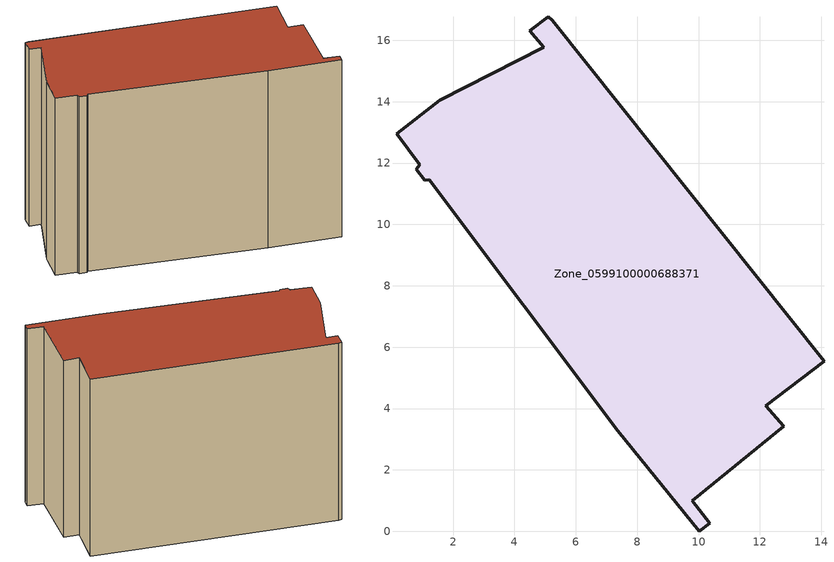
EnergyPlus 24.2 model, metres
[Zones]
Zone_0599100000688371
 floor ground (C_G): 5.1,16.77 5.24,16.66 14.09,5.54 12.19,4.1 12.78,3.42 9.79,0.99 10.36,0.26 10.03,0 7.37,3.28 1.23,11.45 1.08,11.44 0.81,11.79 0.92,11.95 0.16,12.95 1.57,14.04 4.96,15.77 4.5,16.31 z0
 wall outside (C_F): 5.24,16.66 5.1,16.77 4.5,16.31 4.96,15.77 1.57,14.04 0.16,12.95 0.92,11.95 0.81,11.79 1.08,11.44 1.23,11.45 7.37,3.28 10.03,0 10.36,0.26 9.79,0.99 12.78,3.42 12.19,4.1 14.09,5.54 5.24,16.66 z0:11.26
 roof outside (C_R): 0.16,12.95 0.92,11.95 0.81,11.79 1.08,11.44 1.23,11.45 7.37,3.28 10.03,0 10.36,0.26 9.79,0.99 12.78,3.42 12.19,4.1 14.09,5.54 5.24,16.66 5.1,16.77 4.5,16.31 4.96,15.77 1.57,14.04 z11.26
[BUILDING]
Pand.0599100000688371: North Axis=0; Terrain=City; Loads Convergence Tolerance Value=0.04; Temperature Convergence Tolerance Value=0.4; Solar Distribution=FullExterior; Maximum Number of Warmup Days=25; Minimum Number of Warmup Days=1
[Site:Location]
Rotterdam.The.Hague.AP_ZH_NLD Design_Conditions: Latitude=51.96; Longitude=4.45; Time Zone=1; Elevation=-4.5
[SITE:GROUNDTEMPERATURE:BUILDINGSURFACE]
18, 18, 18, 18, 18, 18, 18, 18, 18, 18, 18, 18
[MATERIAL] Thermal Absorptance=0.9; Solar Absorptance=0.7; Visible Absorptance=0.7
Name | Roughness | Thickness | Conductivity | Density | Specific Heat
G.TI.1946 | MediumSmooth | 0.15 | 1 | 540 | 1210
F.TI.1946 | Rough | 0.3 | 0.857143 | 1920 | 840
R.TI.1946 | MediumRough | 0.2 | 0.1 | 1500 | 1000
[CONSTRUCTION]
C_G: G.TI.1946
C_F: F.TI.1946
C_R: R.TI.1946
[ZONE]
Zone_0599100000688371: Type=1; Multiplier=1; Ceiling Height=Autocalculate; Volume=Autocalculate; Floor Area=autocalculate; Part of Total Floor Area=Yes
[ZONEINFILTRATION:DESIGNFLOWRATE]
Infil_Zone_0599100000688371: Zone or ZoneList or Space or SpaceList=Zone_0599100000688371; Schedule=AlwaysOn; Design Flow Rate Calculation Method=Flow/Area; Flow Rate per Floor Area=0.003; Constant Term Coefficient=1; Temperature Term Coefficient=0; Velocity Term Coefficient=0; Velocity Squared Term Coefficient=0
[HVACTEMPLATE:ZONE:IDEALLOADSAIRSYSTEM]
Zone_0599100000688371: Maximum Heating Supply Air Temperature=50; Minimum Cooling Supply Air Temperature=13; Maximum Heating Supply Air Humidity Ratio=0.0156; Minimum Cooling Supply Air Humidity Ratio=0.0077; Heating Limit=NoLimit; Cooling Limit=NoLimit; Dehumidification Control Type=ConstantSensibleHeatRatio; Cooling Sensible Heat Ratio=0.7; Dehumidification Setpoint=60; Humidification Control Type=None; Humidification Setpoint=30; Outdoor Air Method=None; Outdoor Air Flow Rate per Person=0.00944; Outdoor Air Flow Rate per Zone Floor Area=0; Outdoor Air Flow Rate per Zone=0; Demand Controlled Ventilation Type=None; Outdoor Air Economizer Type=NoEconomizer; Heat Recovery Type=None; Sensible Heat Recovery Effectiveness=0.7; Latent Heat Recovery Effectiveness=0.65
[ZONECONTROL:THERMOSTAT]
ThermostatControl_Zone_0599100000688371: Zone or ZoneList=Zone_0599100000688371; Control Type Schedule=DualSetpointControlType; Control 1=Thermostat_Zone_0599100000688371; Temperature Difference Between Cutout And Setpoint=0
[THERMOSTATSETPOINT:DUALSETPOINT]
Thermostat_Zone_0599100000688371: Heating Setpoint Temperature Schedule=HeatingSetpoint_Zone_0599100000688371; Cooling Setpoint Temperature Schedule=CoolingSetpoint_Zone_0599100000688371
[SCHEDULE:COMPACT]
HeatingSetpoint_Zone_0599100000688371: Through: 12/31, For: AllDays, Until: 24:00, 21
CoolingSetpoint_Zone_0599100000688371: Through: 12/31, For: AllDays, Until: 24:00, 24
DualSetpointControlType: Through: 12/31, For: AllDays, Until: 24:00, 4
AlwaysOn: Through: 12/31, For: AllDays, Until: 24:00, 1
